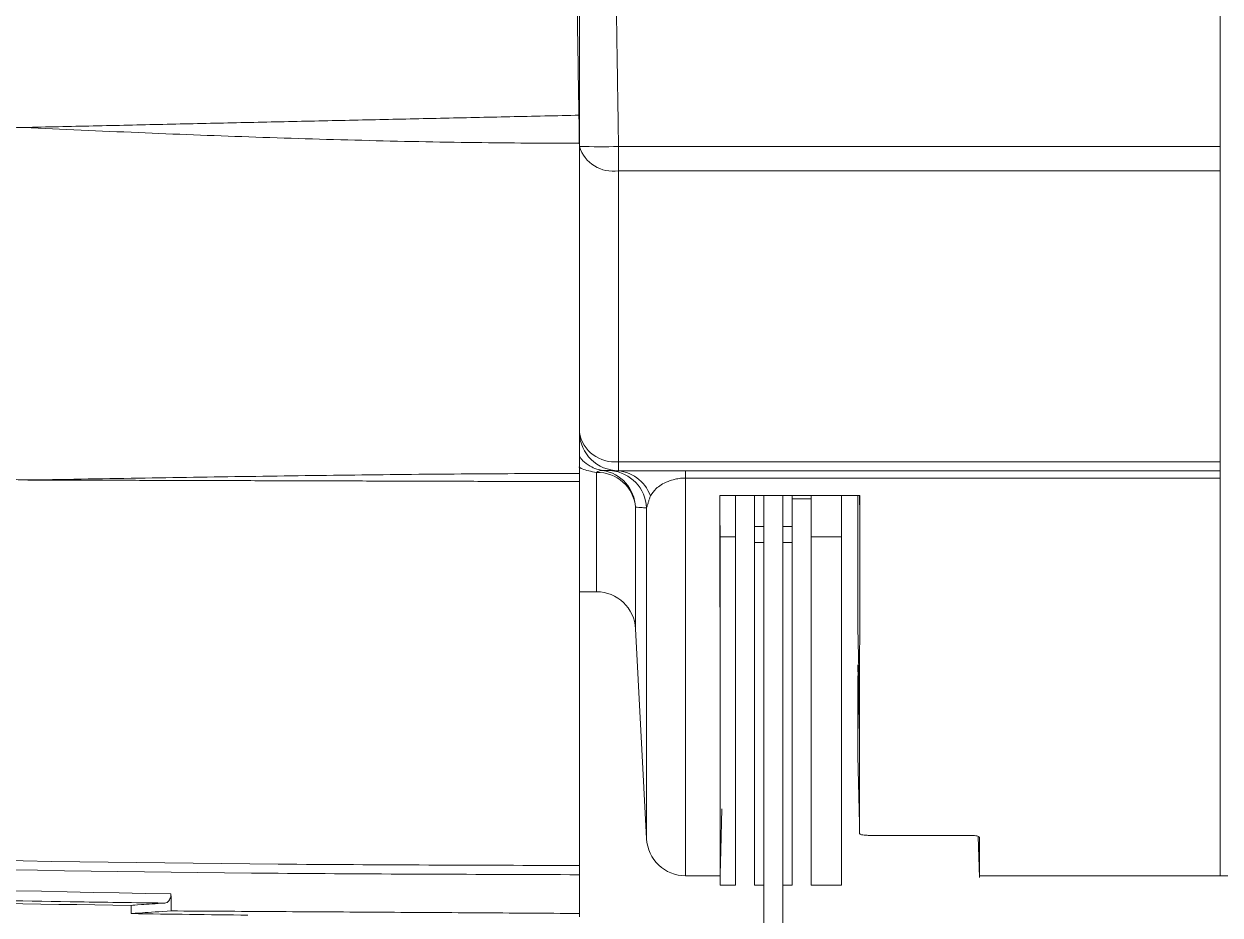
# Model space of a CAD drawing. Extents: x 2 to 136, y 1 to 99.
# Drawn here: x 10.658 to 12.553, y 41.868 to 43.28 of the extents above; entities that cross this region are included whole.
import ezdxf

# ---------------------------------------------------------------- set-up
doc = ezdxf.new("R2010")
doc.units = 0
doc.header["$MEASUREMENT"] = 0
doc.linetypes.add('SLD-Solid', pattern=[0])
doc.layers.add('OBJECT', color=7, linetype='CONTINUOUS')

msp = doc.modelspace()

# ---------------------------------------------------------------- linework, layer by layer
at = {"layer": 'OBJECT', "linetype": 'SLD-Solid', "lineweight": 15}
for p, q in [((12.5533, 43.0857), (12.5533, 43.2955)), ((11.5383, 42.5674), (11.5383, 43.0906)), ((11.6003, 43.0857), (12.5533, 43.0857)), ((11.6003, 43.0471), (11.6003, 43.0857)), ((12.5533, 43.0471), (12.5533, 43.0857)), ((12.5533, 43.0471), (11.6003, 43.0471)), ((11.6003, 43.0471), (11.6003, 42.5861)), ((12.5533, 42.5861), (12.5533, 43.0471)), ((11.6003, 42.5861), (12.5533, 42.5861)), ((11.6003, 42.5861), (11.6003, 42.5718)), ((12.5533, 42.5861), (12.5533, 42.5718)), ((11.5383, 41.9463), (11.5383, 42.5629)), ((11.5654, 42.38), (11.5654, 42.569)), ((12.5533, 42.5718), (11.6003, 42.5718)), ((11.7066, 42.5718), (12.5533, 42.5718)), ((11.7066, 42.5602), (11.7066, 42.5718)), ((12.5533, 42.5602), (11.7066, 42.5602)), ((11.7066, 42.5602), (11.7066, 41.93)), ((12.5533, 42.5718), (12.5533, 42.5718)), ((12.5533, 42.5602), (12.5533, 42.5718)), ((12.5533, 42.5602), (12.5533, 41.93)), ((11.4662, 42.5547), (11.5383, 42.5547)), ((11.9826, 42.5323), (11.7608, 42.5323)), ((11.7855, 42.5323), (11.7855, 42.4672)), ((11.8155, 42.4835), (11.8155, 42.5323)), ((11.8304, 42.4835), (11.8304, 42.5323)), ((11.8604, 42.4835), (11.8604, 42.5323)), ((11.8753, 42.4835), (11.8753, 42.5323)), ((11.8753, 42.5272), (11.9053, 42.5272)), ((11.9053, 42.4672), (11.9053, 42.5323)), ((11.9533, 42.4672), (11.9533, 42.5323)), ((11.9792, 42.3272), (11.9792, 42.5323)), ((11.9826, 42.5018), (11.9818, 42.5323)), ((11.6273, 42.514), (11.6273, 42.3212)), ((11.6447, 41.9888), (11.6447, 42.5129)), ((11.7615, 42.4852), (11.7615, 42.4672)), ((11.7615, 42.4672), (11.7855, 42.4672)), ((11.7615, 41.915), (11.7615, 42.4672)), ((11.7855, 41.915), (11.7855, 42.4672)), ((11.8155, 42.4583), (11.8155, 42.4835)), ((11.8155, 42.4835), (11.8304, 42.4835)), ((11.8304, 42.4835), (11.8304, 42.4583)), ((11.8604, 42.4583), (11.8604, 42.4835)), ((11.8604, 42.4835), (11.8753, 42.4835)), ((11.8753, 42.4835), (11.8753, 42.4583)), ((11.9533, 42.4672), (11.9053, 42.4672)), ((11.9053, 42.4672), (11.9053, 41.915)), ((11.9533, 42.4672), (11.9533, 41.915)), ((11.8155, 42.4583), (11.8155, 41.915)), ((11.8304, 42.4583), (11.8155, 42.4583)), ((11.8304, 42.4583), (11.8304, 41.9465)), ((11.8604, 42.4583), (11.8604, 41.9465)), ((11.8753, 42.4583), (11.8604, 42.4583)), ((11.8753, 42.4583), (11.8753, 41.915)), ((11.5383, 42.38), (11.5654, 42.38)), ((11.6273, 42.3212), (11.6447, 41.9888)), ((11.9822, 42.2087), (11.9792, 42.3236)), ((11.9822, 42.1516), (11.9792, 42.2643)), ((11.9792, 42.1202), (11.9792, 42.2466)), ((11.982, 42.0125), (11.9792, 42.1202)), ((11.9971, 41.994), (12.1569, 41.994)), ((12.1703, 41.9923), (12.172, 41.9273)), ((11.8304, 41.9465), (11.8304, 41.765)), ((11.8604, 41.9465), (11.8604, 41.765)), ((11.5383, 41.8703), (11.5383, 41.9317)), ((11.7066, 41.93), (11.7615, 41.93)), ((12.172, 41.93), (12.5533, 41.93)), ((11.7615, 41.915), (11.7855, 41.915)), ((11.8155, 41.915), (11.8304, 41.915)), ((11.8604, 41.915), (11.8753, 41.915)), ((11.9053, 41.915), (11.9533, 41.915)), ((10.828, 41.883), (10.8283, 41.87)), ((10.828, 41.883), (10.828, 41.883)), ((10.8283, 41.87), (10.8283, 41.87)), ((11.5383, 41.865), (11.5383, 41.8703))]:
    msp.add_line(p, q, dxfattribs=at)
at = {"layer": 'OBJECT', "linetype": 'SLD-Solid', "lineweight": 15, "flags": 128}
msp.add_lwpolyline([(11.7615, 41.9319), (11.7625, 41.9705), (11.7642, 42.0358)], dxfattribs=at)
at = {"layer": 'OBJECT', "linetype": 'SLD-Solid', "lineweight": 15}
for centre, radius, start, end in [((11.57, 44.016), 0.9309, 268.0505, 271.866), ((11.5915, 43.102), 0.0556, 197.0327, 279.1644), ((11.5942, 42.6425), 0.0568, 190.0796, 276.148), ((11.6003, 42.6338), 0.062, 181.1515, 269.9959), ((11.574, 42.5595), 0.0128, 84.8258, 132.1274), ((11.5672, 42.5087), 0.0603, 5.1122, 91.7207), ((11.5654, 42.511), 0.062, 2.8, 80.9514), ((11.5828, 42.5102), 0.062, 2.5108, 84.8718), ((11.5945, 42.5118), 0.0599, 19.9391, 89.4289), ((11.5654, 42.318), 0.062, 3, 90), ((12.5533, 42.93), 1, 270, 300), ((11.7066, 41.992), 0.062, 183, 270), ((11.5383, 92.538), 50.66, 268.16308, 269.19659), ((11.5383, 92.525), 50.66, 269.19697, 269.40622)]:
    msp.add_arc(centre, radius, start, end, dxfattribs=at)
for points in [[(11.5951, 43.421), (11.6003, 43.0857)], [(10.6583, 43.1157), (11.5383, 43.1351)], [(11.5883, 42.572), (11.5951, 42.5717)], [(11.6003, 42.5718), (11.5951, 42.5717)], [(11.4659, 42.5547), (10.6583, 42.5571)], [(11.6509, 42.5322), (11.6447, 42.5129)], [(11.9792, 42.3236), (11.9792, 42.3272)], [(10.8913, 41.9012), (10.8917, 41.8743)], [(10.8283, 41.87), (10.828, 41.883)], [(10.8917, 41.8743), (11.5383, 41.8703)]]:
    msp.add_open_spline(points, degree=1, dxfattribs=at)
for points, knots in [([(11.5383, 43.0857), (11.5377, 43.127), (11.5363, 43.2096), (11.5351, 43.2922), (11.5346, 43.3335)], [0, 0, 0, 0, 0.500262, 1, 1, 1, 1]), ([(11.5383, 43.3028), (11.5383, 43.2715), (11.5383, 43.2156), (11.5383, 43.1597), (11.5383, 43.1351)], [0, 0, 0, 0, 0.560001, 1, 1, 1, 1]), ([(11.5383, 43.1351), (11.5383, 43.127), (11.5383, 43.1109), (11.5383, 43.0973), (11.5383, 43.0906)], [0, 0, 0, 0, 0.499758, 1, 1, 1, 1]), ([(10.6583, 43.1157), (10.6545, 43.1156), (10.6446, 43.1155), (10.6228, 43.1126), (10.5929, 43.1033), (10.5638, 43.0831), (10.543, 43.0556), (10.5399, 43.0349), (10.5383, 43.0242)], [0, 0, 0, 0, 0.061294, 0.157978, 0.353027, 0.568968, 0.775602, 1, 1, 1, 1]), ([(11.5383, 43.0906), (11.4834, 43.0908), (11.3686, 43.0913), (11.1939, 43.095), (11.0159, 43.1005), (10.8374, 43.1074), (10.7187, 43.1129), (10.6583, 43.1157)], [0, 0, 0, 0, 0.187126, 0.391336, 0.595144, 0.79397, 1, 1, 1, 1]), ([(10.5383, 42.6353), (10.5399, 42.6264), (10.5429, 42.6087), (10.5641, 42.585), (10.5952, 42.5674), (10.6289, 42.5586), (10.6501, 42.5575), (10.6583, 42.5571)], [0, 0, 0, 0, 0.217938, 0.435238, 0.661578, 0.868607, 1, 1, 1, 1]), ([(11.5383, 42.5952), (11.5399, 42.5926), (11.5436, 42.5869), (11.5531, 42.5802), (11.5631, 42.5749), (11.572, 42.5729), (11.5751, 42.5722)], [0, 0, 0, 0, 0.293555, 0.667633, 0.881097, 1, 1, 1, 1]), ([(10.6583, 42.5571), (10.7187, 42.558), (10.8374, 42.5599), (11.0159, 42.5628), (11.1939, 42.5652), (11.3686, 42.567), (11.4834, 42.5673), (11.5383, 42.5674)], [0, 0, 0, 0, 0.206019, 0.404831, 0.608657, 0.812864, 1, 1, 1, 1]), ([(11.5654, 42.569), (11.5571, 42.5706), (11.5458, 42.5728), (11.5389, 42.5766), (11.5372, 42.5776)], [0, 0, 0, 0, 0.743014, 1, 1, 1, 1]), ([(11.5383, 42.5674), (11.5383, 42.5627), (11.5383, 42.5562), (11.5383, 42.5558), (11.5383, 42.5557)], [0, 0, 0, 0, 0.732613, 1, 1, 1, 1]), ([(11.5751, 42.5722), (11.5757, 42.5722), (11.5787, 42.5721), (11.5832, 42.572), (11.5875, 42.572), (11.5883, 42.572)], [0, 0, 0, 0, 0.169099, 0.845499, 1, 1, 1, 1]), ([(11.5951, 42.5717), (11.6047, 42.5717), (11.6179, 42.5718), (11.6531, 42.5718), (11.6798, 42.5718), (11.6989, 42.5718), (11.7066, 42.5718)], [0, 0, 0, 0, 0.484963, 0.675898, 0.868393, 1, 1, 1, 1]), ([(11.7066, 42.5602), (11.7039, 42.5601), (11.6979, 42.5599), (11.6878, 42.5581), (11.672, 42.5529), (11.6591, 42.5438), (11.6536, 42.536), (11.6509, 42.5322)], [0, 0, 0, 0, 0.064308, 0.144324, 0.280227, 0.653315, 1, 1, 1, 1]), ([(11.7615, 41.9319), (11.7615, 41.9327), (11.7615, 41.9343), (11.7614, 41.9654), (11.7614, 42.0191), (11.7613, 42.0975), (11.7612, 42.2052), (11.7611, 42.346), (11.7609, 42.4654), (11.7608, 42.5309), (11.7608, 42.5323)], [0, 0, 0, 0, 0.113345, 0.250064, 0.386783, 0.527474, 0.668166, 0.831402, 0.996274, 1, 1, 1, 1]), ([(11.9826, 42.5018), (11.9826, 42.5038), (11.9826, 42.5078), (11.9826, 42.5138), (11.9826, 42.5205), (11.9826, 42.5267), (11.9826, 42.5309), (11.9826, 42.5323)], [0, 0, 0, 0, 0.198922, 0.397845, 0.596771, 0.859233, 1, 1, 1, 1]), ([(11.6447, 42.5129), (11.6424, 42.5131), (11.6356, 42.5134), (11.6306, 42.5138), (11.6273, 42.514)], [0, 0, 0, 0, 0.33844, 1, 1, 1, 1]), ([(11.9822, 42.2087), (11.9822, 42.23), (11.9823, 42.2726), (11.9824, 42.3664), (11.9825, 42.4479), (11.9826, 42.5018)], [0, 0, 0, 0, 0.25383, 0.507659, 1, 1, 1, 1]), ([(5.6514, 42.2898), (5.6613, 42.2887), (5.711, 42.2829), (5.9196, 42.2588), (6.4366, 42.2022), (7.2332, 42.1265), (8.3489, 42.0418), (9.625, 41.9757), (10.7414, 41.9485), (11.3792, 41.9467), (11.5383, 41.9463)], [0, 0, 0, 0, 0.005085, 0.025423, 0.106777, 0.269519, 0.432262, 0.675683, 0.919105, 1, 1, 1, 1]), ([(11.5383, 41.9317), (11.3792, 41.9322), (10.7687, 41.9339), (9.7069, 41.9587), (8.353, 42.0261), (6.9998, 42.1277), (6.0997, 42.2261), (5.6497, 42.2754)], [0, 0, 0, 0, 0.08089, 0.310335, 0.539781, 0.76989, 1, 1, 1, 1]), ([(5.6531, 42.2404), (6.0875, 42.1928), (6.9564, 42.0975), (8.2651, 41.998), (9.5769, 41.9276), (10.4532, 41.91), (10.8913, 41.9012)], [0, 0, 0, 0, 0.249662, 0.499323, 0.749662, 1, 1, 1, 1]), ([(10.8815, 41.8867), (10.8715, 41.8869), (10.8215, 41.8875), (10.6115, 41.8906), (10.0916, 41.9013), (9.2918, 41.9291), (8.2044, 41.9881), (6.9899, 42.0795), (6.0976, 42.1771), (5.6514, 42.2259)], [0, 0, 0, 0, 0.005722, 0.028608, 0.120153, 0.303283, 0.486414, 0.743207, 1, 1, 1, 1]), ([(11.9822, 42.1516), (11.9822, 42.1561), (11.9822, 42.1653), (11.9822, 42.1841), (11.9822, 42.1989), (11.9822, 42.2087)], [0, 0, 0, 0, 0.251493, 0.502986, 1, 1, 1, 1]), ([(11.982, 42.0125), (11.982, 42.0218), (11.9821, 42.0404), (11.9821, 42.084), (11.9821, 42.1246), (11.9822, 42.1516)], [0, 0, 0, 0, 0.251571, 0.503142, 1, 1, 1, 1]), ([(11.982, 41.997), (11.982, 41.9975), (11.982, 41.9996), (11.982, 42.0046), (11.982, 42.0094), (11.982, 42.0125)], [0, 0, 0, 0, 0.104843, 0.416864, 1, 1, 1, 1]), ([(11.982, 41.997), (11.9822, 41.9967), (11.9825, 41.996), (11.9852, 41.9951), (11.9891, 41.9944), (11.9933, 41.9941), (11.9961, 41.994), (11.9971, 41.994)], [0, 0, 0, 0, 0.218408, 0.436844, 0.654255, 0.868855, 1, 1, 1, 1]), ([(12.1569, 41.994), (12.1586, 41.994), (12.162, 41.9939), (12.1664, 41.9934), (12.1699, 41.9927), (12.1717, 41.9919), (12.1719, 41.9913), (12.172, 41.9911)], [0, 0, 0, 0, 0.210781, 0.421491, 0.634056, 0.849646, 1, 1, 1, 1]), ([(12.172, 41.9911), (12.172, 41.9762), (12.172, 41.9463), (12.172, 41.9278), (12.172, 41.9325), (12.172, 41.9337)], [0, 0, 0, 0, 0.430496, 0.863934, 1, 1, 1, 1]), ([(11.5383, 41.9463), (11.5383, 41.946), (11.5383, 41.9455), (11.5383, 41.9426), (11.5383, 41.9386), (11.5383, 41.9347), (11.5383, 41.9324), (11.5383, 41.9317)], [0, 0, 0, 0, 0.227364, 0.45473, 0.68211, 0.909458, 1, 1, 1, 1]), ([(10.8913, 41.9012), (10.8912, 41.8998), (10.8911, 41.8969), (10.8897, 41.8931), (10.8877, 41.8899), (10.8849, 41.8874), (10.8827, 41.887), (10.8815, 41.8867)], [0, 0, 0, 0, 0.1721, 0.343711, 0.527176, 0.746257, 1, 1, 1, 1]), ([(10.8815, 41.8867), (10.8676, 41.8858), (10.8377, 41.8838), (10.8314, 41.8833), (10.828, 41.883)], [0, 0, 0, 0, 0.466003, 1, 1, 1, 1]), ([(10.8917, 41.8743), (10.8741, 41.8732), (10.839, 41.8709), (10.8319, 41.8703), (10.8283, 41.87)], [0, 0, 0, 0, 0.499339, 1, 1, 1, 1])]:
    msp.add_open_spline(points, degree=3, knots=knots, dxfattribs=at)

doc.saveas('drawing.dxf')
